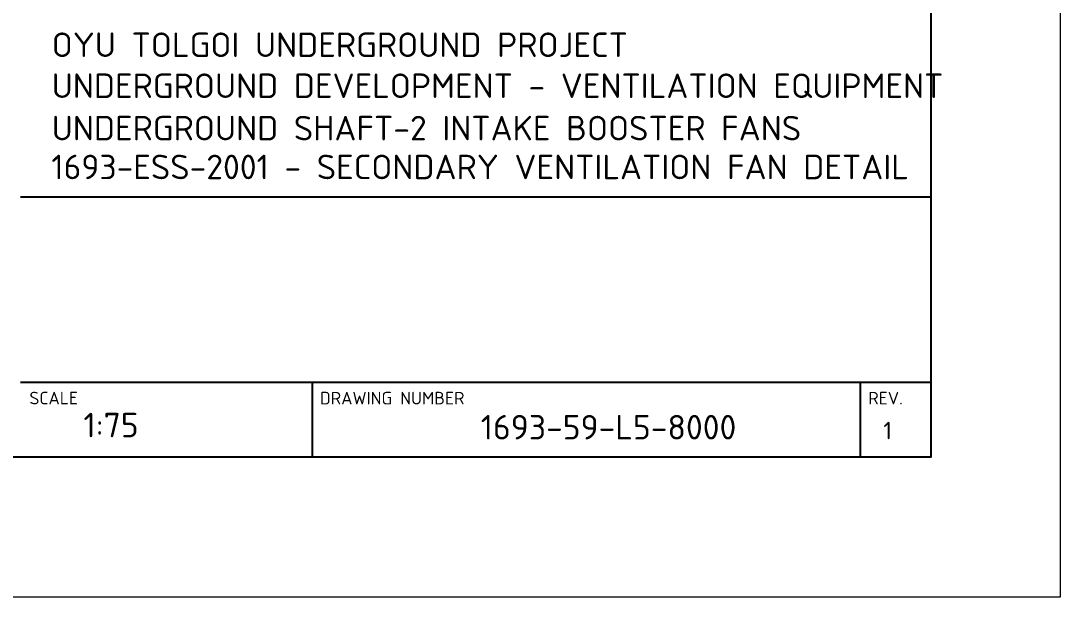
# Model space of a CAD drawing. Header units: inches. Extents: x 0 to 63075, y 0 to 44550.
# Drawn here: x 51938 to 63075, y 0 to 6175 of the extents above; entities that cross this region are included whole.
import ezdxf

# ---------------------------------------------------------------- set-up
doc = ezdxf.new("R2010")
doc.units = ezdxf.units.IN
doc.header["$MEASUREMENT"] = 0
doc.layers.get('Defpoints').update_dxf_attribs({"color": 140, "lineweight": 18})
doc.layers.add('DIGITAL_SIGNATURE', color=7, linetype='Continuous', lineweight=50)
doc.styles.add('BORDER TEXT STYLE', font='isocpeur.ttf')
doc.styles.get("Standard").update_dxf_attribs({"font": 'arial.ttf'})

# ---------------------------------------------------------------- blocks, each defined once
blk = doc.blocks.new('MCSI-BORDER')
at = {"color": 4, "transparency": 33554687}
for p, q in [((88.35, -8.48), (218.38, -8.48)), ((218.38, -34.98), (88.35, -34.98))]:
    blk.add_line(p, q, dxfattribs=at)
at = {"transparency": 33554687}
for p, q in [((130.04, -45.65), (130.04, -34.98)), ((208.35, -45.65), (208.35, -34.98))]:
    blk.add_line(p, q, dxfattribs=at)
at = {"color": 4, "transparency": 33554687}
blk.add_lwpolyline([(-585.62, 508.35), (218.38, 508.35), (218.38, -45.65), (-585.62, -45.65)], close=True, dxfattribs=at)
at = {"layer": 'Defpoints', "transparency": 33554687}
blk.add_lwpolyline([(-604.12, 528.35), (236.88, 528.35), (236.88, -65.65), (-604.12, -65.65)], close=True, dxfattribs=at)
at = {"lineweight": 13, "transparency": 33554687, "style": 'BORDER TEXT STYLE'}
for s, height, p in [('SCALE', 1.802, (89.62, -38.11)), ('DRAWING NUMBER', 1.8021, (131.11, -38.12)), ('REV.', 1.802, (209.46, -38.12))]:
    blk.add_text(s, height=height, dxfattribs=at).set_placement(p)
at = {"transparency": 33554687, "style": 'BORDER TEXT STYLE'}
for tag, p, height in [('CONTRACTOR_D_NUMBER', (118.22, 59.24), 3.5), ('RE-NUM-1', (192.38, 59.24), 3.5), ('WORLEY_D_NUMBER', (118.06, 48.63), 3.5), ('RE-NUM-2', (192.38, 48.57), 3.5), ('TL_LINE01', (92.79, 12.29), 3.5), ('TL_DESIGNBY', (30, 10.56), 2.5), ('TL_DRAWNBY', (60.57, 10.56), 2.5), ('TL_LINE02', (92.79, 6.44), 3.5), ('RV_DES01', (-460.5, 4.88), 2.5), ('RV_APP01', (-449.67, 4.88), 2.5), ('RV_DES07', (-305.65, 4.88), 2.5), ('RV_APP13', (-294.82, 4.88), 2.5), ('RV_R01', (-582.92, 2.53), 2.5), ('RV_DATE01', (-574.12, 2.53), 2.5), ('RV_DESC01', (-558.9, 2.53), 2.5), ('RV_R07', (-428.07, 2.53), 2.5), ('RV_DATE07', (-419.27, 2.53), 2.5), ('RV_DESC07', (-404.06, 2.53), 2.5), ('RF_DWGNO01', (-273.93, 2.53), 2.5), ('RF_DWGTITLE01', (-223.49, 2.92), 2.5), ('RV_CHK01', (-460.5, 0.48), 2.5), ('RV_CHK07', (-305.65, 0.48), 2.5), ('TL_LINE03', (92.79, 0.39), 3.5), ('RV_APP02', (-440.75, -0.3), 2.5), ('RV_APP14', (-289.41, -0.3), 2.5), ('TL_PROJECTNO', (0, 0), 2.5), ('TL_CHKDESBY', (30, 0), 2.5), ('TL_CHKDWNBY', (60.57, 0), 2.5), ('RV_DES02', (-460.5, -4.26), 2.5), ('RV_APP03', (-449.67, -4.25), 2.5), ('RV_DES08', (-305.65, -4.26), 2.5), ('RV_APP15', (-294.82, -4.25), 2.5), ('TL_LINE04', (92.75, -5.16), 3.5), ('RV_R02', (-582.92, -6.47), 2.5), ('RV_DATE02', (-574.12, -6.51), 2.5), ('RV_DESC02', (-558.9, -6.51), 2.5), ('RV_R08', (-428.07, -6.47), 2.5), ('RV_DATE08', (-419.27, -6.51), 2.5), ('RV_DESC08', (-404.06, -6.51), 2.5), ('RF_DWGNO02', (-274.04, -6.84), 2.5), ('RF_DWGTITLE02', (-223.51, -6.15), 2.5), ('RV_CHK02', (-460.5, -8.71), 2.5), ('RV_APP04', (-444.26, -9.43), 2.5), ('RV_CHK08', (-305.65, -8.71), 2.5), ('RV_APP16', (-289.41, -9.43), 2.5), ('TL_CONTNO', (0, -10.66), 2.5), ('TL_LEADENG', (30, -10.66), 2.5), ('TL_LEAPPDATE', (60.57, -10.47), 2.5), ('RV_DES03', (-460.5, -13.26), 2.5), ('RV_APP05', (-449.67, -12.91), 2.5), ('RV_DES09', (-305.65, -13.26), 2.5), ('RV_APP17', (-294.82, -12.91), 2.5), ('TL_LINE05', (92.62, -14.67), 3.5), ('RV_R03', (-582.92, -15.09), 2.5), ('RV_DATE03', (-574.12, -15.14), 2.5), ('RV_DESC03', (-558.9, -15.13), 2.5), ('RV_R09', (-428.07, -15.09), 2.5), ('RV_DATE09', (-419.27, -15.14), 2.5), ('RV_DESC09', (-404.06, -15.13), 2.5), ('RF_DWGNO03', (-274.04, -15.53), 2.5), ('RF_DWGTITLE03', (-223.49, -15.22), 2.5), ('RV_CHK03', (-460.5, -17.78), 2.5), ('RV_APP06', (-444.26, -18.09), 2.5), ('RV_CHK09', (-305.65, -17.78), 2.5), ('RV_APP18', (-289.41, -18.09), 2.5), ('TL_LINE06', (92.62, -20.72), 3.5), ('TL_DRAWINGSIZE', (0, -21.12), 2.5), ('TL_AREAPROJENG', (30, -21.12), 2.5), ('TL_ENGMANGER', (60.57, -21.32), 2.5), ('RV_DES04', (-460.5, -22.25), 2.5), ('RV_APP07', (-449.67, -21.89), 2.5), ('RV_DES10', (-305.65, -22.25), 2.5), ('RV_APP19', (-294.82, -21.89), 2.5), ('RV_R04', (-582.92, -24.6), 2.5), ('RV_DATE04', (-574.12, -24.55), 2.5), ('RV_DESC04', (-558.9, -24.64), 2.5), ('RV_R10', (-428.07, -24.6), 2.5), ('RV_DATE10', (-419.27, -24.55), 2.5), ('RV_DESC10', (-404.06, -24.64), 2.5), ('RF_DWGTITLE04', (-223.49, -24.35), 2.5), ('RF_DWGNO04', (-274.04, -25.02), 2.5), ('TL_LINE07', (92.62, -26.69), 3.5), ('RV_CHK04', (-460.5, -26.66), 2.5), ('RV_APP08', (-444.26, -27.07), 2.5), ('RV_CHK10', (-305.65, -26.66), 2.5), ('RV_APP20', (-289.41, -27.07), 2.5), ('RV_DES05', (-460.5, -31.47), 2.5), ('RV_APP09', (-449.67, -31.06), 2.5), ('RV_DES11', (-305.65, -31.47), 2.5), ('RV_APP21', (-294.82, -31.51), 2.5), ('TL_PLOTSCALE', (0.29, -32.07), 2.5), ('TL_PROJMANGER', (30.29, -32.07), 2.5), ('TL_PMAPPDATE', (60.57, -32.17), 2.5), ('TL_LINE08', (92.55, -32.01), 3.5), ('RV_R05', (-582.92, -33.41), 2.5), ('RV_DATE05', (-574.12, -33.46), 2.5), ('RV_DESC05', (-558.9, -33.56), 2.5), ('RV_R11', (-428.07, -33.41), 2.5), ('RV_DATE11', (-419.27, -33.46), 2.5), ('RV_DESC11', (-404.06, -33.56), 2.5), ('RF_DWGNO05', (-274.04, -33.59), 2.5), ('RF_DWGTITLE05', (-223.49, -33.29), 2.5), ('RV_CHK05', (-460.5, -35.88), 2.5), ('RV_APP10', (-444.26, -36.23), 2.5), ('RV_CHK11', (-305.65, -35.88), 2.5), ('RV_APP22', (-289.41, -36.23), 2.5), ('RV_DES06', (-460.5, -40.32), 2.5), ('RV_APP11', (-449.67, -40.07), 2.5), ('RV_DES12', (-305.65, -40.32), 2.5), ('RV_APP23', (-294.82, -40.07), 2.5), ('RV_R06', (-582.92, -42.23), 2.5), ('RV_DATE06', (-574.12, -42.28), 2.5), ('RV_DESC06', (-559.2, -42.28), 2.5), ('RV_R12', (-428.07, -42.23), 2.5), ('RV_DATE12', (-419.27, -42.28), 2.5), ('RV_DESC12', (-404.35, -42.28), 2.5), ('RF_DWGNO06', (-274.04, -42.39), 2.5), ('RF_DWGTITLE06', (-223.49, -42.52), 2.5), ('TL_CLIENT', (30.29, -42.15), 2.5), ('TL_CIAPPDATE', (60.57, -42.15), 2.5), ('TL_SCALE', (97.32, -42.8), 3.5), ('OT-CLIENT_DWGNO01', (147.41, -43.12), 3.5), ('TL_CADFILENAME', (-1, -42.67), 2.5), ('TL_REV', (211.59, -43.09), 2.5), ('RV_CHK06', (-460.5, -44.77), 2.5), ('RV_APP12', (-444.26, -45.25), 2.5), ('RV_CHK12', (-305.65, -44.77), 2.5), ('RV_APP24', (-289.41, -45.25), 2.5)]:
    blk.add_attdef(tag, p, '', height=height, dxfattribs=at)
at = {"transparency": 33554687, "style": 'BORDER TEXT STYLE', "width": 0.9}
blk.add_attdef('TL_PRODUCEDBY', (0, 10.56), '', height=2.5, dxfattribs=at)
at = {"layer": 'DIGITAL_SIGNATURE'}
for tag, p in [('VENDOR', (89.23, 59.43)), ('JACOBS', (89.24, 48.59))]:
    blk.add_attdef(tag, p, '', height=2, dxfattribs=at)

msp = doc.modelspace()

# ---------------------------------------------------------------- block references
ref = msp.add_blockref('MCSI-BORDER', (45309, 4924), dxfattribs=dict(xscale=75, yscale=75, zscale=75))
ref.add_attrib('TL_REV', '1', (61179, 1692), dxfattribs={"transparency": 33554687, "height": 187, "style": 'BORDER TEXT STYLE'})
ref.add_attrib('TL_DWGNO01', '1693-59-L5-8000', (56866, 1690), dxfattribs={"transparency": 33554687, "height": 262.5, "style": 'BORDER TEXT STYLE'})
ref.add_attrib('TL_SCALE', '1:75', (52609, 1713), dxfattribs={"transparency": 33554687, "height": 262.5, "style": 'BORDER TEXT STYLE'})
ref.add_attrib('TL_LINE04', '1693-ESS-2001 - SECONDARY VENTILATION FAN DETAIL', (52265, 4478), dxfattribs={"transparency": 33554687, "height": 262.5, "style": 'BORDER TEXT STYLE'})
ref.add_attrib('TL_LINE03', 'UNDERGROUND SHAFT-2 INTAKE BOOSTER FANS', (52269, 4894), dxfattribs={"transparency": 33554687, "height": 262.5, "style": 'BORDER TEXT STYLE'})
ref.add_attrib('TL_LINE02', 'UNDERGROUND DEVELOPMENT - VENTILATION EQUIPMENT', (52269, 5348), dxfattribs={"transparency": 33554687, "height": 262.5, "style": 'BORDER TEXT STYLE'})
ref.add_attrib('TL_LINE01', 'OYU TOLGOI UNDERGROUND PROJECT', (52269, 5787), dxfattribs={"transparency": 33554687, "height": 262.5, "style": 'BORDER TEXT STYLE'})

doc.saveas('drawing.dxf')
